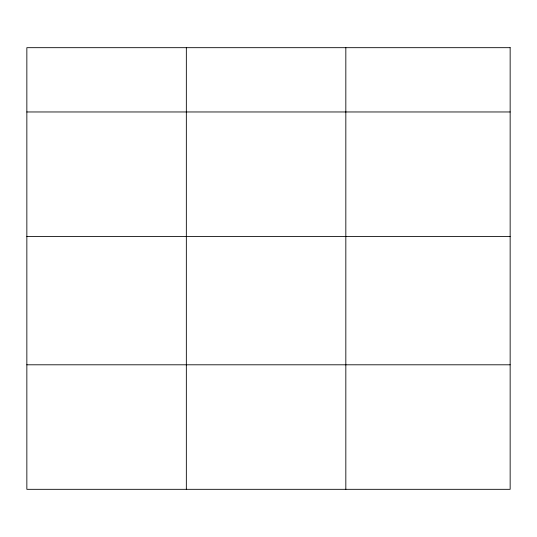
<?xml version="1.0" encoding="UTF-8"?>
<svg xmlns="http://www.w3.org/2000/svg" width="537" height="537" viewBox="0 0 537 537"><rect width="100%" height="100%" fill="white"/><g stroke="black" fill="none" stroke-linecap="round" stroke-linejoin="round"><path stroke-width="0.81" d="M26.85 111.965L510.15 111.965M26.85 236.495L510.15 236.495M26.85 364.798L510.15 364.798M345.828 47.679L345.828 489.321M186.339 47.679L186.339 489.321M510.15 47.679L26.85 47.679L26.85 489.321L510.15 489.321L510.15 47.679"/></g></svg>
